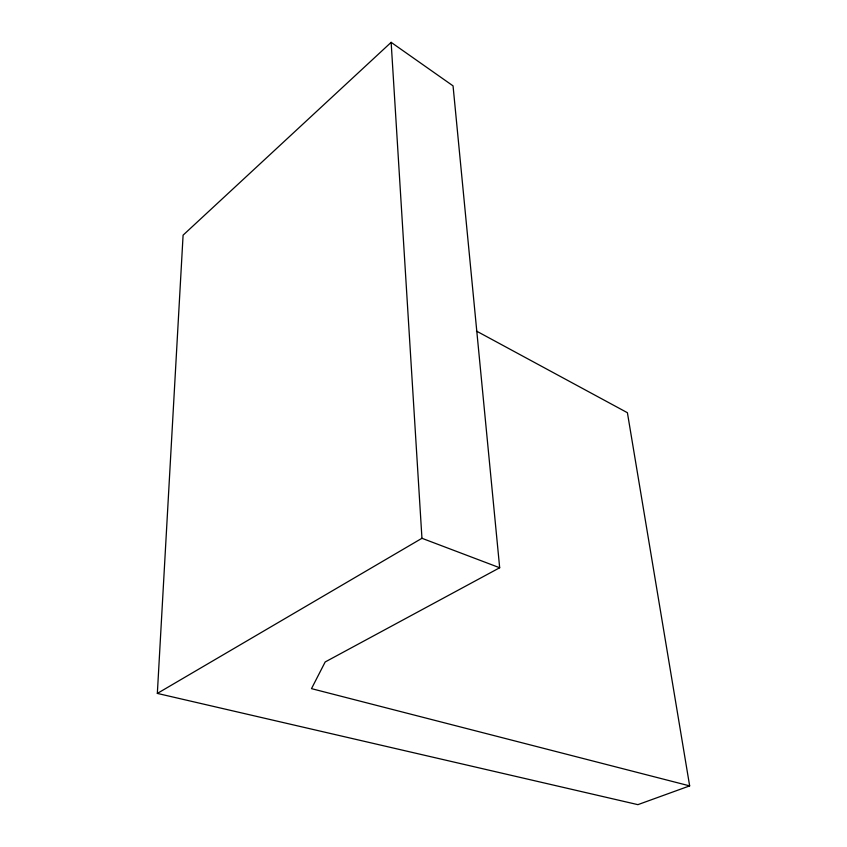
<?xml version="1.0" encoding="UTF-8"?>
<svg xmlns="http://www.w3.org/2000/svg" width="847" height="847" viewBox="0 0 847 847"><rect width="100%" height="100%" fill="white"/><g stroke="black" fill="none" stroke-linecap="round" stroke-linejoin="round"><path stroke-width="1.27" d="M689.659 785.889L637.897 804.65L157.341 693.418L183.09 235.159L391.145 42.35L453.05 85.875L499.677 567.755L325.184 661.962L311.495 688.643L689.659 785.889L627.405 412.711L476.416 331.05M157.341 693.418L421.954 538.29L499.677 567.755M391.145 42.35L421.954 538.29"/></g></svg>
